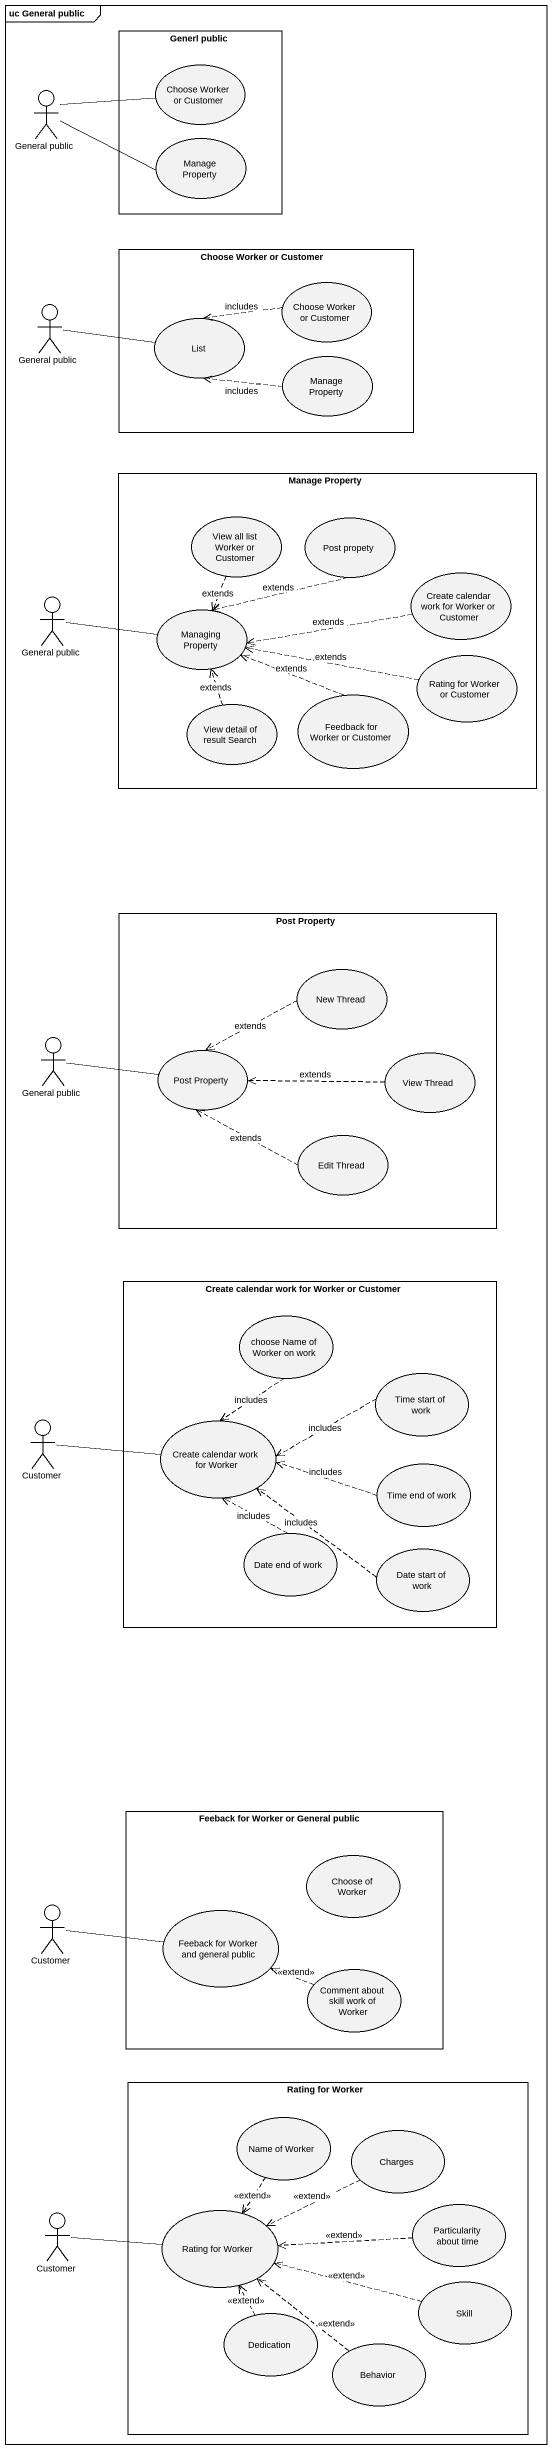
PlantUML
@startuml
mainframe uc General public
rectangle "Generl public" as Generl_public {
  usecase "Choose Worker or Customer" as Choose_Worker_or_Customer
  usecase "Manage Property" as Manage_Property
}
actor "General public" as General_public
rectangle "Choose Worker or Customer" as Choose_Worker_or_Customer_2 {
  usecase "Choose Worker or Customer" as Choose_Worker_or_Customer_3
  usecase List
  usecase "Manage Property" as Manage_Property_2
}
actor "General public" as General_public_2
rectangle "Manage Property" as Manage_Property_3 {
  usecase "View all list Worker or Customer" as View_all_list_Worker_or
  usecase "Post propety" as Post_propety
  usecase "Create calendar work for Worker or Customer" as Create_calendar_work_for
  usecase "Managing Property" as Managing_Property
  usecase "Rating for Worker or Customer" as Rating_for_Worker_or
  usecase "View detail of result Search" as View_detail_of_result_Search
  usecase "Feedback for Worker or Customer" as Feedback_for_Worker_or
}
actor "General public" as General_public_3
rectangle "Post Property" as Post_Property {
  usecase "New Thread" as New_Thread
  usecase "Post Property" as Post_Property_2
  usecase "View Thread" as View_Thread
  usecase "Edit Thread" as Edit_Thread
}
actor "General public" as General_public_4
rectangle "Create calendar work for Worker or Customer" as Create_calendar_work_for_2 {
  usecase "choose Name of Worker on work" as choose_Name_of_Worker_on
  usecase "Time start of work" as Time_start_of_work
  usecase "Create calendar work for Worker" as Create_calendar_work_for_3
  usecase "Time end of work" as Time_end_of_work
  usecase "Date end of work" as Date_end_of_work
  usecase "Date start of work" as Date_start_of_work
}
actor Customer
rectangle "Feeback for Worker or General public" as Feeback_for_Worker_or {
  usecase "Choose of Worker" as Choose_of_Worker
  usecase "Feeback for Worker and general public" as Feeback_for_Worker_and
  usecase "Comment about skill work of Worker" as Comment_about_skill_work_of
}
actor "Customer" as Customer_2
rectangle "Rating for Worker" as Rating_for_Worker {
  usecase "Name of Worker" as Name_of_Worker
  usecase Charges
  usecase "Rating for Worker" as Rating_for_Worker_2
  usecase "Particularity about time" as Particularity_about_time
  usecase Skill
  usecase Dedication
  usecase Behavior
}
actor "Customer" as Customer_3
General_public -right- Choose_Worker_or_Customer
General_public -right- Manage_Property
Choose_Worker_or_Customer_3 .left.> List : includes
General_public_2 -right- List
Manage_Property_2 .left.> List : includes
View_all_list_Worker_or ..> Managing_Property : extends
Post_propety ..> Managing_Property : extends
Create_calendar_work_for .left.> Managing_Property : extends
General_public_3 -right- Managing_Property
Rating_for_Worker_or .left.> Managing_Property : extends
View_detail_of_result_Search .up.> Managing_Property : extends
Feedback_for_Worker_or .up.> Managing_Property : extends
New_Thread .left.> Post_Property_2 : extends
General_public_4 -right- Post_Property_2
View_Thread .left.> Post_Property_2 : extends
Edit_Thread .up.> Post_Property_2 : extends
choose_Name_of_Worker_on ..> Create_calendar_work_for_3 : includes
Time_start_of_work .left.> Create_calendar_work_for_3 : includes
Customer -right- Create_calendar_work_for_3
Time_end_of_work .left.> Create_calendar_work_for_3 : includes
Date_end_of_work .up.> Create_calendar_work_for_3 : includes
Date_start_of_work .left.> Create_calendar_work_for_3 : includes
Customer_2 -right- Feeback_for_Worker_and
Comment_about_skill_work_of .left.> Feeback_for_Worker_and : <<extend>>
Name_of_Worker ..> Rating_for_Worker_2 : <<extend>>
Charges .left.> Rating_for_Worker_2 : <<extend>>
Customer_3 -right- Rating_for_Worker_2
Particularity_about_time .left.> Rating_for_Worker_2 : <<extend>>
Skill .left.> Rating_for_Worker_2 : <<extend>>
Dedication .up.> Rating_for_Worker_2 : <<extend>>
Behavior .up.> Rating_for_Worker_2 : <<extend>>
@enduml
